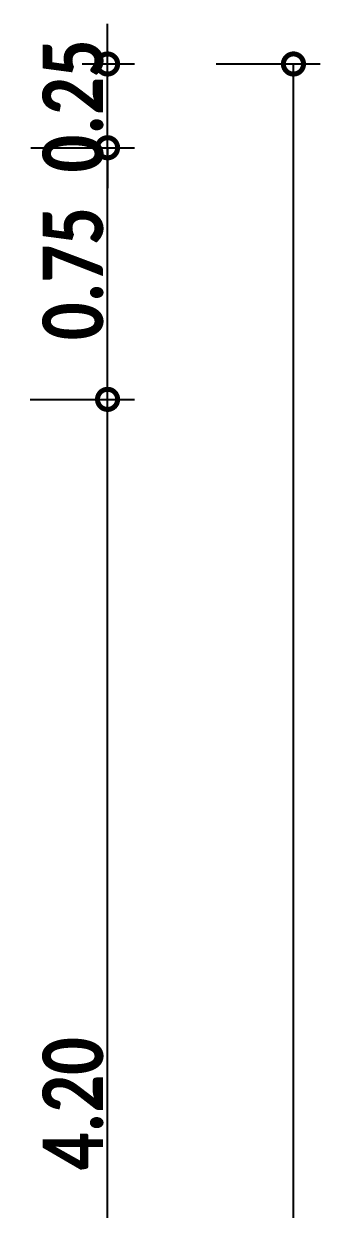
# Model space of a CAD drawing. Header units: metres. Extents: x -144 to 1000, y -717 to 29.
# Drawn here: x 994.856 to 995.74, y -551.534 to -548 of the extents above; entities that cross this region are included whole.
import ezdxf

# ---------------------------------------------------------------- set-up
doc = ezdxf.new("R2010")
doc.units = ezdxf.units.M
doc.layers.get('0').update_dxf_attribs({"color": 1})
doc.layers.get('Defpoints').update_dxf_attribs({"color": 1})
doc.layers.add('A-ANNO-DIMS', color=1, linetype='Continuous', lineweight=9)
doc.styles.add('Calibri_B_7', font='calibrib.ttf', dxfattribs={"width": 0.8, "height": 0.18})
doc.dimstyles.new('STANDARD_02', dxfattribs={"dimscale": 0.3048, "dimtxt": 0.200149, "dimasz": 0.393701, "dimexe": 0.262467, "dimexo": 0.0625, "dimgap": 0.032808, "dimtad": 1, "dimrnd": 0.01, "dimzin": 0, "dimdsep": 46, "dimtxsty": 'Calibri_B_7', "dimblk1": 'DOTSMALL', "dimblk2": 'DOTSMALL', "dimsah": 1, "dimcen": 0.09, "dimazin": 0, "dimtfac": 1, "dimtdec": 4, "dimtix": 1, "dimtmove": 0, "dimatfit": 3, "dimfxl": 0.82021, "dimfxlon": 1, "dimtvp": 1, "dimtolj": 1, "dimtzin": 0, "dimarcsym": 2})

# ---------------------------------------------------------------- blocks, each defined once
blk = doc.blocks.new('_DotSmall')
at = {"color": 0, "linetype": 'ByBlock', "const_width": 0.5}
blk.add_lwpolyline([(-0.0625, 0, 1), (0.0625, 0, 1)], format="xyb", close=True, dxfattribs=at)
blk = doc.blocks.new('*D469')
at = {"layer": 'A-ANNO-DIMS', "color": 0, "lineweight": -2, "transparency": 16777216}
for p, q in [((988.0405, -492.2066), (988.3515, -492.2066)), ((988.2715, -496.4056), (988.2715, -492.2066)), ((988.0405, -496.4056), (988.3515, -496.4056))]:
    blk.add_line(p, q, dxfattribs=at)
at = {"layer": 'Defpoints', "color": 0, "transparency": 16777216}
for p in [(988.0215, -492.2066), (988.2715, -492.2066), (988.0215, -496.4056)]:
    blk.add_point(p, dxfattribs=at)
at = {"layer": 'A-ANNO-DIMS', "color": 0, "lineweight": -2, "transparency": 16777216, "xscale": 0.12, "yscale": 0.12, "zscale": 0.12}
for p, rotation in [((988.2715, -492.2066), 90), ((988.2715, -496.4056), 270)]:
    blk.add_blockref('_DotSmall', p, dxfattribs=dict(at, rotation=rotation))
at = {"layer": 'A-ANNO-DIMS', "color": 0, "transparency": 16777216, "insert": (988.1687, -494.3061), "char_height": 0.18, "width": 0.456734, "attachment_point": 5, "rotation": 90, "style": 'Calibri_B_7'}
blk.add_mtext('\\A1;4.20', dxfattribs=at)
blk = doc.blocks.new('*D470')
at = {"layer": 'A-ANNO-DIMS', "color": 0, "lineweight": -2, "transparency": 16777216}
for p, q in [((988.0429, -491.4566), (988.3515, -491.4566)), ((988.2715, -492.2066), (988.2715, -491.4566)), ((988.0429, -492.2066), (988.3515, -492.2066))]:
    blk.add_line(p, q, dxfattribs=at)
at = {"layer": 'Defpoints', "color": 0, "transparency": 16777216}
for p in [(988.0215, -491.4566), (988.2715, -491.4566), (988.0215, -492.2066)]:
    blk.add_point(p, dxfattribs=at)
at = {"layer": 'A-ANNO-DIMS', "color": 0, "lineweight": -2, "transparency": 16777216, "xscale": 0.12, "yscale": 0.12, "zscale": 0.12}
for p, rotation in [((988.2715, -491.4566), 90), ((988.2715, -492.2066), 270)]:
    blk.add_blockref('_DotSmall', p, dxfattribs=dict(at, rotation=rotation))
at = {"layer": 'A-ANNO-DIMS', "color": 0, "transparency": 16777216, "insert": (988.1687, -491.8316), "char_height": 0.18, "width": 0.456734, "attachment_point": 5, "rotation": 90, "style": 'Calibri_B_7'}
blk.add_mtext('\\A1;0.75', dxfattribs=at)
blk = doc.blocks.new('*D471')
at = {"layer": 'A-ANNO-DIMS', "color": 0, "lineweight": -2, "transparency": 16777216}
for p, q in [((988.2715, -491.2069), (988.2715, -491.0869)), ((988.1953, -491.2069), (988.3515, -491.2069)), ((988.2715, -491.4566), (988.2715, -491.2069)), ((988.1953, -491.4566), (988.3515, -491.4566)), ((988.2715, -491.4566), (988.2715, -491.5766))]:
    blk.add_line(p, q, dxfattribs=at)
at = {"layer": 'Defpoints', "color": 0, "transparency": 16777216}
for p in [(988.0215, -491.2069), (988.2715, -491.2069), (988.0215, -491.4566)]:
    blk.add_point(p, dxfattribs=at)
at = {"layer": 'A-ANNO-DIMS', "color": 0, "lineweight": -2, "transparency": 16777216, "xscale": 0.12, "yscale": 0.12, "zscale": 0.12}
for p, rotation in [((988.2715, -491.2069), 270), ((988.2715, -491.4566), 90)]:
    blk.add_blockref('_DotSmall', p, dxfattribs=dict(at, rotation=rotation))
at = {"layer": 'A-ANNO-DIMS', "color": 0, "transparency": 16777216, "insert": (988.1687, -491.3318), "char_height": 0.18, "width": 0.456734, "attachment_point": 5, "rotation": 90, "style": 'Calibri_B_7'}
blk.add_mtext('\\A1;0.25', dxfattribs=at)
blk = doc.blocks.new('*D472')
at = {"layer": 'A-ANNO-DIMS', "color": 0, "lineweight": -2, "transparency": 16777216}
for p, q in [((988.5949, -491.2069), (988.9058, -491.2069)), ((988.8258, -514.6152), (988.8258, -491.2069)), ((988.5949, -514.6152), (988.9058, -514.6152))]:
    blk.add_line(p, q, dxfattribs=at)
at = {"layer": 'Defpoints', "color": 0, "transparency": 16777216}
for p in [(988.5758, -491.2069), (988.8258, -491.2069), (988.5758, -514.6152)]:
    blk.add_point(p, dxfattribs=at)
at = {"layer": 'A-ANNO-DIMS', "color": 0, "lineweight": -2, "transparency": 16777216, "xscale": 0.12, "yscale": 0.12, "zscale": 0.12}
for p, rotation in [((988.8258, -491.2069), 90), ((988.8258, -514.6152), 270)]:
    blk.add_blockref('_DotSmall', p, dxfattribs=dict(at, rotation=rotation))
at = {"layer": 'A-ANNO-DIMS', "color": 0, "transparency": 16777216, "insert": (988.723, -502.911), "char_height": 0.18, "width": 0.586667, "attachment_point": 5, "rotation": 90, "style": 'Calibri_B_7'}
blk.add_mtext('\\A1;23.41', dxfattribs=at)
blk = doc.blocks.new('L')
at = {"layer": 'A-ANNO-DIMS'}
for base, p1, p2, override, picture, middle in [((988.2715, -491.2069), (988.0215, -491.4566), (988.0215, -491.2069), {"dimpost": '<>', "dimfxl": 0.249775}, '*D471', (988.1687, -491.3318)), ((988.8258, -491.2069), (988.5758, -514.6152), (988.5758, -491.2069), {"dimpost": '<>', "dimfxl": 23.408302}, '*D472', (988.723, -502.911)), ((988.2715, -491.4566), (988.0215, -492.2066), (988.0215, -491.4566), {"dimpost": '<>', "dimfxl": 0.75}, '*D470', (988.1687, -491.8316)), ((988.2715, -492.2066), (988.0215, -496.4056), (988.0215, -492.2066), {"dimpost": '<>', "dimfxl": 4.198937}, '*D469', (988.1687, -494.3061))]:
    dim = blk.add_linear_dim(base=base, p1=p1, p2=p2, angle=90, dimstyle='STANDARD_02', override=override, dxfattribs=at)
    dim.commit()
    dim.dimension.update_dxf_attribs({"geometry": picture, "text_midpoint": middle})

msp = doc.modelspace()

# ---------------------------------------------------------------- block references
at = {"color": 3}
msp.add_blockref('L', (6.8342, -56.9134), dxfattribs=at)

doc.saveas('drawing.dxf')
